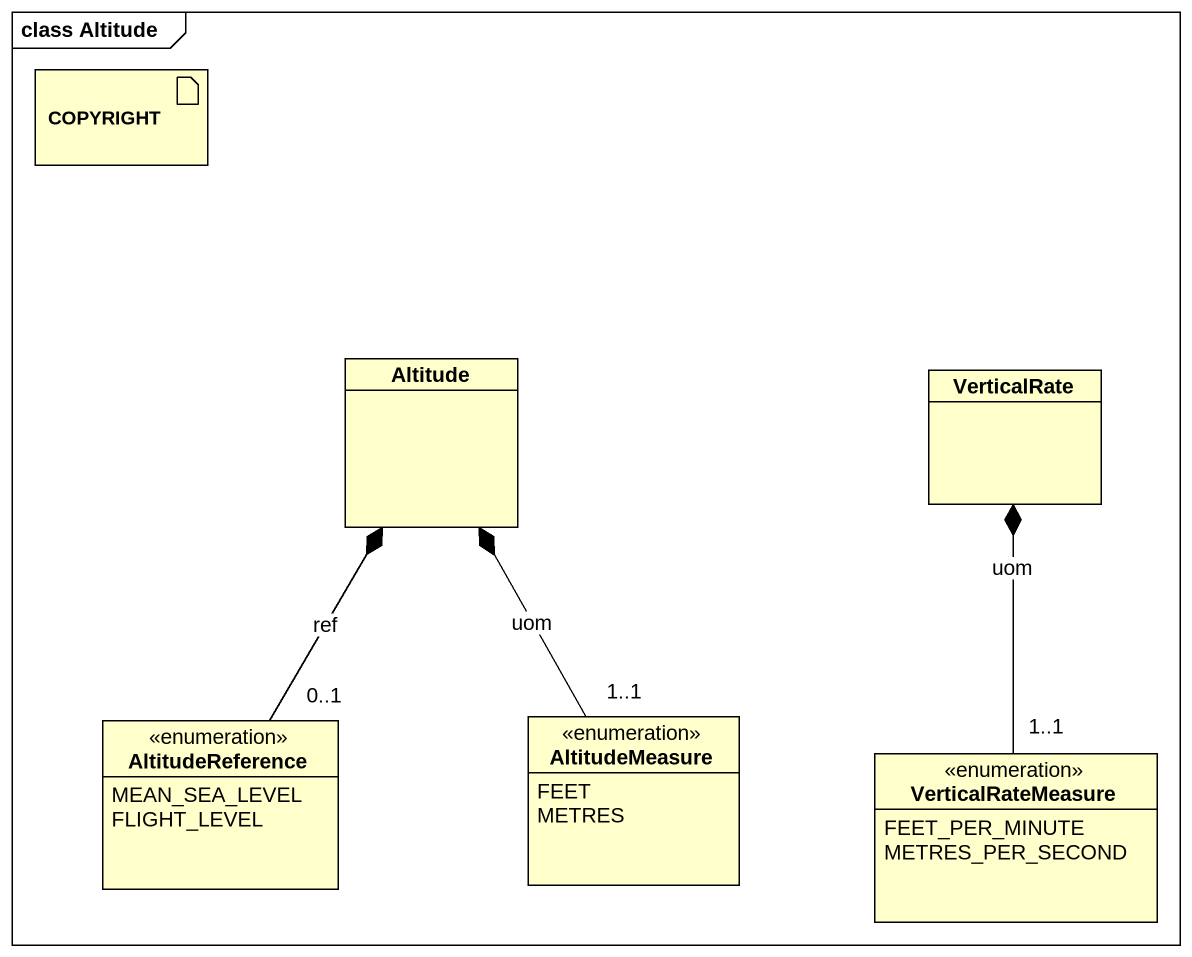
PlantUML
@startuml
mainframe class Altitude
allowmixing
hide circle
hide empty members
artifact COPYRIGHT
class Altitude
class VerticalRate
enum AltitudeReference {
  MEAN_SEA_LEVEL
  FLIGHT_LEVEL
}
enum AltitudeMeasure {
  FEET
  METRES
}
enum VerticalRateMeasure {
  FEET_PER_MINUTE
  METRES_PER_SECOND
}
Altitude *-- "0..1" AltitudeReference : ref
Altitude *-- "1..1" AltitudeMeasure : uom
VerticalRate *-- "1..1" VerticalRateMeasure : uom
@enduml
